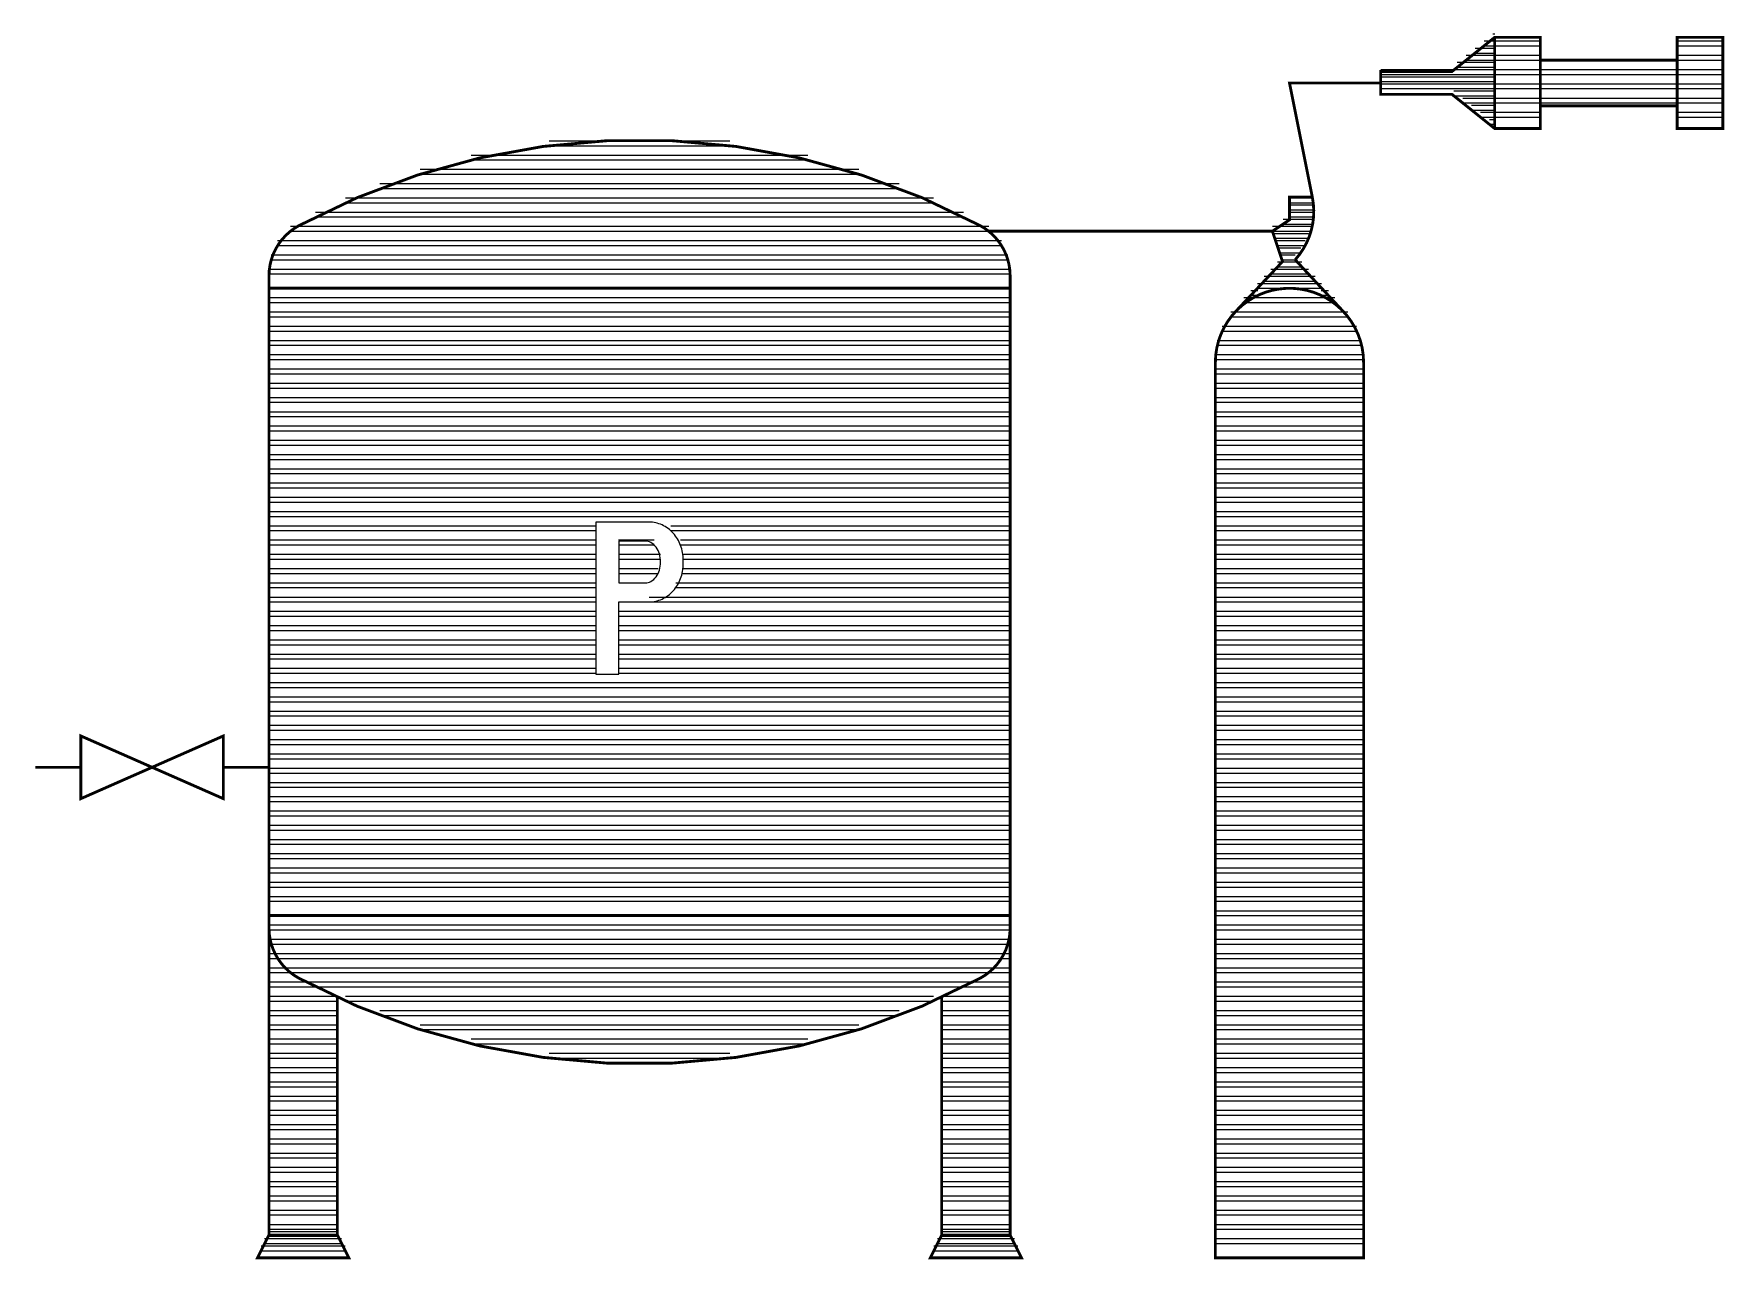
# Model space of a CAD drawing. Extents: x 2.4 to 17.3, y 2.5 to 13.2.
import ezdxf

# ---------------------------------------------------------------- set-up
doc = ezdxf.new("R2010")
doc.units = 0
doc.layers.get('0').update_dxf_attribs({"linetype": 'CONTINUOUS'})
doc.layers.add('ROOD', color=1, linetype='CONTINUOUS')
doc.layers.add('VEILIG', color=7, linetype='CONTINUOUS')

# ---------------------------------------------------------------- blocks, each defined once
blk = doc.blocks.new('*X')
at = {"color": 0}
for p, q in [((35.903, 13.062), (36.075, 13.062)), ((35.981, 13.125), (36.075, 13.125)), ((36.059, 13.188), (36.075, 13.188)), ((36.075, 13.125), (36.475, 13.125)), ((37.675, 13.125), (38.075, 13.125)), ((35.747, 12.938), (36.075, 12.938)), ((35.825, 13), (36.075, 13)), ((36.075, 13), (36.475, 13)), ((37.675, 13), (38.075, 13)), ((35.075, 12.875), (36.075, 12.875)), ((35.075, 12.812), (36.075, 12.812)), ((35.075, 12.75), (36.075, 12.75)), ((36.075, 12.875), (36.475, 12.875)), ((36.075, 12.75), (36.475, 12.75)), ((36.475, 12.875), (37.675, 12.875)), ((36.475, 12.75), (37.675, 12.75)), ((37.675, 12.875), (38.075, 12.875)), ((37.675, 12.75), (38.075, 12.75)), ((35.715, 12.688), (36.075, 12.688)), ((35.794, 12.625), (36.075, 12.625)), ((36.075, 12.625), (36.475, 12.625)), ((36.475, 12.625), (37.675, 12.625)), ((37.675, 12.625), (38.075, 12.625)), ((35.872, 12.562), (36.075, 12.562)), ((35.95, 12.5), (36.075, 12.5)), ((36.075, 12.5), (36.475, 12.5)), ((37.675, 12.5), (38.075, 12.5)), ((36.028, 12.438), (36.075, 12.438)), ((27.782, 12.25), (29.368, 12.25)), ((27.098, 12.125), (30.052, 12.125)), ((26.297, 11.875), (30.853, 11.875)), ((26.651, 12), (30.499, 12)), ((25.997, 11.75), (31.153, 11.75)), ((34.275, 11.75), (34.483, 11.75)), ((25.733, 11.625), (31.416, 11.625)), ((34.275, 11.688), (34.488, 11.688)), ((34.275, 11.625), (34.486, 11.625)), ((25.513, 11.5), (31.637, 11.5)), ((34.125, 11.5), (34.464, 11.5)), ((34.146, 11.438), (34.442, 11.438)), ((34.219, 11.562), (34.478, 11.562)), ((25.401, 11.375), (31.748, 11.375)), ((34.166, 11.375), (34.413, 11.375)), ((34.187, 11.312), (34.375, 11.312)), ((25.325, 11.125), (31.825, 11.125)), ((25.345, 11.25), (31.805, 11.25)), ((34.111, 11.125), (34.441, 11.125)), ((34.169, 11.188), (34.383, 11.188)), ((34.208, 11.25), (34.325, 11.25)), ((33.994, 11), (34.557, 11)), ((34.052, 11.062), (34.499, 11.062)), ((25.325, 10.875), (31.825, 10.875)), ((33.876, 10.875), (33.892, 10.875)), ((33.892, 10.875), (34.658, 10.875)), ((33.935, 10.938), (33.997, 10.938)), ((34.553, 10.938), (34.616, 10.938)), ((34.658, 10.875), (34.674, 10.875)), ((25.325, 10.75), (31.825, 10.75)), ((33.762, 10.75), (34.787, 10.75)), ((33.818, 10.812), (33.818, 10.812)), ((34.732, 10.812), (34.732, 10.812)), ((25.325, 10.625), (31.825, 10.625)), ((33.686, 10.625), (34.864, 10.625)), ((25.325, 10.5), (31.825, 10.5)), ((33.642, 10.5), (34.907, 10.5)), ((25.325, 10.375), (31.825, 10.375)), ((25.325, 10.25), (31.825, 10.25)), ((33.625, 10.375), (34.924, 10.375)), ((33.625, 10.25), (34.925, 10.25)), ((25.325, 10.125), (31.825, 10.125)), ((33.625, 10.125), (34.925, 10.125)), ((25.325, 10), (31.825, 10)), ((33.625, 10), (34.925, 10)), ((25.325, 9.875), (31.825, 9.875)), ((33.625, 9.875), (34.925, 9.875)), ((25.325, 9.75), (31.825, 9.75)), ((33.625, 9.75), (34.925, 9.75)), ((25.325, 9.625), (31.825, 9.625)), ((25.325, 9.5), (31.825, 9.5)), ((33.625, 9.625), (34.925, 9.625)), ((33.625, 9.5), (34.925, 9.5)), ((25.325, 9.375), (31.825, 9.375)), ((33.625, 9.375), (34.925, 9.375)), ((25.325, 9.25), (31.825, 9.25)), ((33.625, 9.25), (34.925, 9.25)), ((25.325, 9.125), (31.825, 9.125)), ((33.625, 9.125), (34.925, 9.125)), ((25.325, 9), (31.825, 9)), ((33.625, 9), (34.925, 9)), ((25.325, 8.875), (28.191, 8.875)), ((25.325, 8.75), (28.191, 8.75)), ((28.391, 8.75), (28.702, 8.75)), ((28.848, 8.875), (31.825, 8.875)), ((28.933, 8.75), (31.825, 8.75)), ((33.625, 8.875), (34.925, 8.875)), ((33.625, 8.75), (34.925, 8.75)), ((25.325, 8.625), (28.191, 8.625)), ((28.391, 8.625), (28.758, 8.625)), ((28.958, 8.625), (31.825, 8.625)), ((33.625, 8.625), (34.925, 8.625)), ((25.325, 8.5), (28.191, 8.5)), ((28.391, 8.5), (28.738, 8.5)), ((28.949, 8.5), (31.825, 8.5)), ((33.625, 8.5), (34.925, 8.5)), ((25.325, 8.375), (28.191, 8.375)), ((28.892, 8.375), (31.825, 8.375)), ((33.625, 8.375), (34.925, 8.375)), ((25.325, 8.25), (28.191, 8.25)), ((28.658, 8.25), (31.825, 8.25)), ((33.625, 8.25), (34.925, 8.25)), ((25.325, 8.125), (28.191, 8.125)), ((28.391, 8.125), (31.825, 8.125)), ((33.625, 8.125), (34.925, 8.125)), ((25.325, 8), (28.191, 8)), ((25.325, 7.875), (28.191, 7.875)), ((28.391, 8), (31.825, 8)), ((28.391, 7.875), (31.825, 7.875)), ((33.625, 8), (34.925, 8)), ((33.625, 7.875), (34.925, 7.875)), ((25.325, 7.75), (28.191, 7.75)), ((28.391, 7.75), (31.825, 7.75)), ((33.625, 7.75), (34.925, 7.75)), ((25.325, 7.625), (28.191, 7.625)), ((28.391, 7.625), (31.825, 7.625)), ((33.625, 7.625), (34.925, 7.625)), ((25.325, 7.5), (31.825, 7.5)), ((33.625, 7.5), (34.925, 7.5)), ((25.325, 7.375), (31.825, 7.375)), ((33.625, 7.375), (34.925, 7.375)), ((25.325, 7.25), (31.825, 7.25)), ((25.325, 7.125), (31.825, 7.125)), ((33.625, 7.25), (34.925, 7.25)), ((33.625, 7.125), (34.925, 7.125)), ((25.325, 7), (31.825, 7)), ((33.625, 7), (34.925, 7)), ((25.325, 6.875), (31.825, 6.875)), ((33.625, 6.875), (34.925, 6.875)), ((25.325, 6.75), (31.825, 6.75)), ((33.625, 6.75), (34.925, 6.75)), ((25.325, 6.625), (31.825, 6.625)), ((33.625, 6.625), (34.925, 6.625)), ((25.325, 6.5), (31.825, 6.5)), ((25.325, 6.375), (31.825, 6.375)), ((33.625, 6.5), (34.925, 6.5)), ((33.625, 6.375), (34.925, 6.375)), ((25.325, 6.25), (31.825, 6.25)), ((33.625, 6.25), (34.925, 6.25)), ((25.325, 6.125), (31.825, 6.125)), ((33.625, 6.125), (34.925, 6.125)), ((25.325, 6), (31.825, 6)), ((33.625, 6), (34.925, 6)), ((25.325, 5.875), (31.825, 5.875)), ((33.625, 5.875), (34.925, 5.875)), ((25.325, 5.75), (31.825, 5.75)), ((33.625, 5.75), (34.925, 5.75)), ((25.325, 5.625), (31.825, 5.625)), ((33.625, 5.625), (34.925, 5.625)), ((33.625, 5.5), (34.925, 5.5)), ((25.325, 5.375), (31.825, 5.375)), ((25.325, 5.375), (25.325, 5.375)), ((31.825, 5.375), (31.825, 5.375)), ((33.625, 5.375), (34.925, 5.375)), ((25.325, 5.25), (25.345, 5.25)), ((25.345, 5.25), (31.805, 5.25)), ((31.805, 5.25), (31.825, 5.25)), ((33.625, 5.25), (34.925, 5.25)), ((25.325, 5.125), (25.401, 5.125)), ((25.401, 5.125), (31.748, 5.125)), ((31.748, 5.125), (31.825, 5.125)), ((33.625, 5.125), (34.925, 5.125)), ((25.325, 5), (25.513, 5)), ((25.513, 5), (31.637, 5)), ((31.637, 5), (31.825, 5)), ((33.625, 5), (34.925, 5)), ((25.325, 4.875), (25.733, 4.875)), ((25.325, 4.75), (25.925, 4.75)), ((25.733, 4.875), (31.416, 4.875)), ((25.997, 4.75), (31.153, 4.75)), ((31.225, 4.75), (31.825, 4.75)), ((31.416, 4.875), (31.825, 4.875)), ((33.625, 4.875), (34.925, 4.875)), ((33.625, 4.75), (34.925, 4.75)), ((25.325, 4.625), (25.925, 4.625)), ((26.297, 4.625), (30.853, 4.625)), ((31.225, 4.625), (31.825, 4.625)), ((33.625, 4.625), (34.925, 4.625)), ((25.325, 4.5), (25.925, 4.5)), ((26.651, 4.5), (30.499, 4.5)), ((31.225, 4.5), (31.825, 4.5)), ((33.625, 4.5), (34.925, 4.5)), ((25.325, 4.375), (25.925, 4.375)), ((27.098, 4.375), (30.052, 4.375)), ((31.225, 4.375), (31.825, 4.375)), ((33.625, 4.375), (34.925, 4.375)), ((25.325, 4.25), (25.925, 4.25)), ((27.782, 4.25), (29.368, 4.25)), ((31.225, 4.25), (31.825, 4.25)), ((33.625, 4.25), (34.925, 4.25)), ((25.325, 4.125), (25.925, 4.125)), ((31.225, 4.125), (31.825, 4.125)), ((33.625, 4.125), (34.925, 4.125)), ((25.325, 4), (25.925, 4)), ((25.325, 3.875), (25.925, 3.875)), ((31.225, 4), (31.825, 4)), ((31.225, 3.875), (31.825, 3.875)), ((33.625, 4), (34.925, 4)), ((33.625, 3.875), (34.925, 3.875)), ((25.325, 3.75), (25.925, 3.75)), ((31.225, 3.75), (31.825, 3.75)), ((33.625, 3.75), (34.925, 3.75)), ((25.325, 3.625), (25.925, 3.625)), ((31.225, 3.625), (31.825, 3.625)), ((33.625, 3.625), (34.925, 3.625)), ((25.325, 3.5), (25.925, 3.5)), ((31.225, 3.5), (31.825, 3.5)), ((33.625, 3.5), (34.925, 3.5)), ((25.325, 3.375), (25.925, 3.375)), ((31.225, 3.375), (31.825, 3.375)), ((33.625, 3.375), (34.925, 3.375)), ((25.325, 3.25), (25.925, 3.25)), ((25.325, 3.125), (25.925, 3.125)), ((31.225, 3.25), (31.825, 3.25)), ((31.225, 3.125), (31.825, 3.125)), ((33.625, 3.25), (34.925, 3.25)), ((33.625, 3.125), (34.925, 3.125)), ((25.325, 3), (25.925, 3)), ((31.225, 3), (31.825, 3)), ((33.625, 3), (34.925, 3)), ((25.325, 2.875), (25.925, 2.875)), ((31.225, 2.875), (31.825, 2.875)), ((33.625, 2.875), (34.925, 2.875)), ((25.319, 2.688), (25.931, 2.688)), ((25.325, 2.75), (25.925, 2.75)), ((31.219, 2.688), (31.831, 2.688)), ((31.225, 2.75), (31.825, 2.75)), ((33.625, 2.75), (34.925, 2.75)), ((25.256, 2.562), (25.994, 2.562)), ((25.287, 2.625), (25.962, 2.625)), ((31.156, 2.562), (31.894, 2.562)), ((31.187, 2.625), (31.862, 2.625)), ((33.625, 2.625), (34.925, 2.625))]:
    blk.add_line(p, q, dxfattribs=at)

msp = doc.modelspace()

# ---------------------------------------------------------------- linework, layer by layer
at = {"layer": 'VEILIG', "color": 0, "const_width": 0.025}
for points in [[(15.65, 13.2), (15.25, 13.2), (14.875, 12.9), (14.25, 12.9), (14.25, 12.7), (14.875, 12.7), (15.25, 12.4), (15.65, 12.4)], [(17.25, 12.4), (17.25, 13.2), (16.85, 13.2), (16.85, 12.4)], [(4.1, 6.525), (2.85, 7.075), (2.85, 6.525), (4.1, 7.075)]]:
    msp.add_lwpolyline(points, close=True, dxfattribs=at)
for points in [[(15.25, 12.4), (15.25, 13.2)], [(15.65, 13), (16.85, 13)], [(16.85, 12.6), (15.65, 12.6)], [(10.812, 11.5), (13.3, 11.5)], [(4.5, 11), (11, 11)], [(2.85, 6.8), (2.45, 6.8)], [(4.5, 6.8), (4.1, 6.8)], [(11, 5.5), (4.5, 5.5)], [(4.5, 5.391), (4.5, 2.7), (4.4, 2.5), (5.2, 2.5), (5.1, 2.7), (5.1, 4.783)], [(10.4, 4.783), (10.4, 2.7), (10.3, 2.5), (11.1, 2.5), (11, 2.7), (11, 5.391)], [(5.1, 2.7), (4.5, 2.7)], [(10.4, 2.7), (11, 2.7)]]:
    msp.add_lwpolyline(points, dxfattribs=at)
for points in [[(14.25, 12.8), (13.45, 12.8), (13.65, 11.8, -0.239379), (13.5, 11.25), (13.912, 10.807, -0.197496), (14.1, 10.35), (14.1, 2.5), (12.8, 2.5), (12.8, 10.35, -0.197496), (12.988, 10.807), (13.389, 11.234), (13.3, 11.5), (13.45, 11.6), (13.45, 11.8), (13.65, 11.8)], [(13.912, 10.807, 0.417411), (12.988, 10.807, 0.417411)]]:
    msp.add_lwpolyline(points, format="xyb", dxfattribs=at)
msp.add_lwpolyline([(4.5, 5.5), (4.5, 5.391, 0.27635), (4.764, 4.95, 0.251252), (10.736, 4.95, 0.27635), (11, 5.391), (11, 5.5), (11, 11), (11, 11.109, 0.27635), (10.736, 11.55, 0.251252), (4.764, 11.55, 0.27635), (4.5, 11.109), (4.5, 11)], format="xyb", close=True, dxfattribs=at)
at = {"layer": 'VEILIG', "color": 0}
for points in [[(7.567, 8.25), (7.833, 8.25, 0.108254), (7.947, 8.275, 0.102013), (8.045, 8.348, 0.094273), (8.11, 8.454, 0.089446), (8.133, 8.583), (8.133, 8.6, 0.011275), (8.133, 8.617, 0.089446), (8.11, 8.746, 0.094273), (8.045, 8.852, 0.102013), (7.947, 8.925, 0.108254), (7.833, 8.95), (7.367, 8.95), (7.367, 7.617), (7.567, 7.617)], [(7.567, 8.417), (7.8, 8.417, 0.129313), (7.849, 8.43, 0.106376), (7.895, 8.47, 0.084636), (7.924, 8.528, 0.073821), (7.934, 8.6, 0.073821), (7.924, 8.672, 0.084636), (7.895, 8.73, 0.106376), (7.849, 8.77, 0.129313), (7.8, 8.783), (7.567, 8.783)]]:
    msp.add_lwpolyline(points, format="xyb", close=True, dxfattribs=at)

# ---------------------------------------------------------------- block references
at = {"layer": 'ROOD', "color": 0}
for p in [(-20.825, 0.043), (-20.825, 0), (-20.825, 0), (-20.825, 0), (-20.825, 0), (-20.825, 0), (-20.825, 0), (-20.825, 0), (-20.825, 0)]:
    msp.add_blockref('*X', p, dxfattribs=at)
at = {"layer": 'VEILIG', "color": 0}
msp.add_blockref('*X', (-20.825, 0), dxfattribs=at)
msp.add_blockref('*X', (-20.825, 0), dxfattribs=at)
msp.add_blockref('*X', (-20.825, 0), dxfattribs=at)
msp.add_blockref('*X', (-20.825, 0), dxfattribs=at)

doc.saveas('drawing.dxf')
